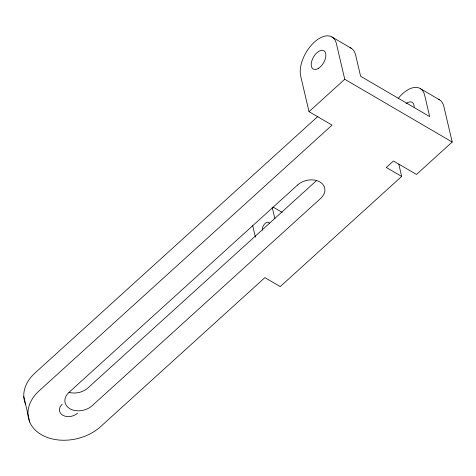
<?xml version="1.0" encoding="UTF-8"?>
<svg xmlns="http://www.w3.org/2000/svg" width="476" height="476" viewBox="0 0 476 476"><rect width="100%" height="100%" fill="white"/><g stroke="black" fill="none" stroke-linecap="round" stroke-linejoin="round"><path stroke-width="0.71" d="M309.031 111.664L344.749 79.266L336.407 43.691A26.543 14.512 -59.7 0 0 314.374 42.102A26.543 14.512 -59.7 0 0 300.689 76.089L309.031 111.664L332.058 125.117L39.187 390.79A42.465 30.803 -13.2 0 0 41.311 434.647A42.465 30.803 -13.2 0 0 100.585 426.663L264.882 277.627L280.233 286.594L401.667 176.435L398.793 164.178M317.992 116.305L35.01 373.005A42.465 30.803 -13.2 0 0 25.615 404.422M316.522 180.588L87.941 387.946A15.928 11.549 -13.2 0 1 69.056 392.349M438.235 99.192A26.543 14.512 -59.7 0 1 443.858 106.463L452.2 142.038L416.482 174.436L393.456 160.989L386.316 167.469L401.667 176.435M331.927 36.967L351.115 48.177M420.189 88.53L439.378 99.74M344.749 79.266L452.2 142.038M273.289 207.191L282.238 212.421M272.177 207.155L274.842 218.538M252.696 225.684L255.368 237.072M23.8 396.585L29.792 422.206M398.156 98.467A26.543 14.512 -59.7 0 1 424.669 95.254L429.673 116.602L360.6 76.243L355.59 54.901A26.543 14.512 -59.7 0 0 349.973 47.63M406.087 103.554A10.615 5.807 -59.7 0 1 414.144 107.035M262.425 230.235A5.307 2.904 -59.7 0 1 265.162 223.434A5.307 2.904 -59.7 0 1 269.571 223.756M77.558 413.21A10.615 7.699 -13.2 0 1 62.743 415.209A10.615 7.699 -13.2 0 1 62.207 404.243M297.673 184.926L69.085 392.283A15.928 11.549 -13.2 0 0 69.883 408.729A15.928 11.549 -13.2 0 0 92.112 405.736L320.699 198.379A15.928 11.549 -13.2 0 0 319.896 181.933A15.928 11.549 -13.2 0 0 297.673 184.926M318.307 68.437A10.615 5.807 -59.7 0 0 325.013 51.789A10.615 5.807 -59.7 0 0 312.315 59.441A10.615 5.807 -59.7 0 0 318.307 68.437"/></g></svg>
